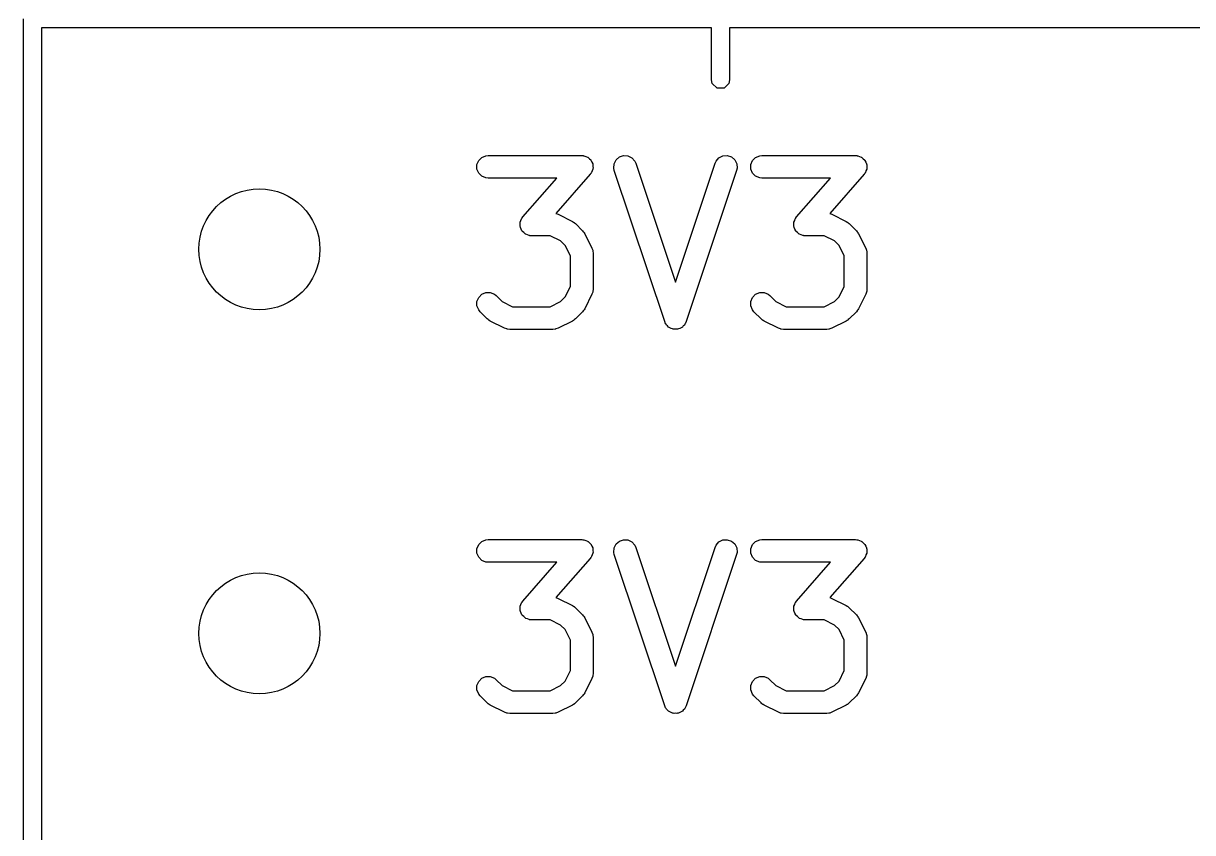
# Model space of a CAD drawing. Extents: x 19.8 to 98.9, y -129.1 to -67.1.
# Drawn here: x 55.28 to 63.01, y -78.02 to -72.67 of the extents above; entities that cross this region are included whole.
import ezdxf

# ---------------------------------------------------------------- set-up
doc = ezdxf.new("R2010")
doc.units = 0
doc.layers.add('BLACK', color=7, linetype='CONTINUOUS')

msp = doc.modelspace()

# ---------------------------------------------------------------- linework, layer by layer
at = {"layer": 'BLACK', "linetype": 'CONTINUOUS'}
for p, q in [((55.28, -129.024), (55.28, -72.636)), ((59.828, -72.696), (55.4, -72.696)), ((55.4, -72.696), (55.4, -128.964)), ((59.828, -73.03968), (59.828, -72.696)), ((77.862, -72.696), (59.948, -72.696)), ((59.948, -72.696), (59.948, -73.03968)), ((59.832567, -73.062641), (59.828, -73.03968)), ((59.865039, -73.095113), (59.832567, -73.062641)), ((59.910961, -73.095113), (59.865039, -73.095113)), ((59.943433, -73.062641), (59.910961, -73.095113)), ((59.948, -73.03968), (59.943433, -73.062641)), ((58.289181, -73.573151), (58.309873, -73.552459)), ((58.309873, -73.552459), (58.336909, -73.54126)), ((58.336909, -73.54126), (58.351541, -73.539819)), ((58.351541, -73.539819), (58.970588, -73.539819)), ((58.970588, -73.539819), (58.978326, -73.540581)), ((58.978326, -73.540581), (58.980294, -73.54045)), ((58.980294, -73.54045), (58.981649, -73.540908)), ((58.981649, -73.540908), (58.98522, -73.54126)), ((58.98522, -73.54126), (58.996477, -73.545923)), ((58.996477, -73.545923), (59.008015, -73.549825)), ((59.008015, -73.549825), (59.009919, -73.55149)), ((59.009919, -73.55149), (59.012256, -73.552459)), ((59.012256, -73.552459), (59.020866, -73.561069)), ((59.020866, -73.561069), (59.030039, -73.569095)), ((59.030039, -73.569095), (59.031161, -73.571364)), ((59.183967, -73.595009), (59.197053, -73.568836)), ((59.197053, -73.568836), (59.21916, -73.549662)), ((59.21916, -73.549662), (59.246923, -73.540408)), ((59.246923, -73.540408), (59.276113, -73.542483)), ((59.276113, -73.542483), (59.302286, -73.555569)), ((59.302286, -73.555569), (59.32146, -73.577676)), ((59.857812, -73.577677), (59.876986, -73.55557)), ((59.876986, -73.55557), (59.903159, -73.542483)), ((59.903159, -73.542483), (59.932349, -73.540408)), ((59.932349, -73.540408), (59.960111, -73.549662)), ((59.960111, -73.549662), (59.982219, -73.568836)), ((59.982219, -73.568836), (59.995305, -73.59501)), ((60.098705, -73.573151), (60.119397, -73.552459)), ((60.119397, -73.552459), (60.146433, -73.54126)), ((60.146433, -73.54126), (60.161065, -73.539819)), ((60.161065, -73.539819), (60.780112, -73.539819)), ((60.780112, -73.539819), (60.78785, -73.540581)), ((60.78785, -73.540581), (60.789818, -73.54045)), ((60.789818, -73.54045), (60.791173, -73.540908)), ((60.791173, -73.540908), (60.794744, -73.54126)), ((60.794744, -73.54126), (60.806001, -73.545923)), ((60.806001, -73.545923), (60.817539, -73.549825)), ((60.817539, -73.549825), (60.819443, -73.55149)), ((60.819443, -73.55149), (60.82178, -73.552459)), ((60.82178, -73.552459), (60.83039, -73.561069)), ((60.83039, -73.561069), (60.839563, -73.569095)), ((60.839563, -73.569095), (60.840685, -73.571364)), ((58.277982, -73.600187), (58.289181, -73.573151)), ((58.277982, -73.629451), (58.277982, -73.600187)), ((58.289181, -73.656487), (58.277982, -73.629451)), ((59.031161, -73.571364), (59.032948, -73.573151)), ((59.032948, -73.573151), (59.037608, -73.584401)), ((59.039483, -73.640708), (59.035582, -73.652246)), ((59.037608, -73.584401), (59.043011, -73.595327)), ((59.044147, -73.629451), (59.039483, -73.640708)), ((59.043011, -73.595327), (59.043179, -73.59785)), ((59.043179, -73.59785), (59.044147, -73.600187)), ((59.044147, -73.600187), (59.044147, -73.612371)), ((59.044147, -73.612371), (59.044957, -73.624525)), ((59.044957, -73.624525), (59.044147, -73.62692)), ((59.044147, -73.62692), (59.044147, -73.629451)), ((59.181892, -73.624199), (59.183967, -73.595009)), ((59.185152, -73.638536), (59.181892, -73.624199)), ((59.518485, -74.638536), (59.185152, -73.638536)), ((59.32146, -73.577676), (59.327454, -73.591102)), ((59.327454, -73.591102), (59.589636, -74.377648)), ((59.589636, -74.377648), (59.851818, -73.591102)), ((59.99412, -73.638536), (59.660787, -74.638536)), ((59.851818, -73.591102), (59.857812, -73.577677)), ((59.99738, -73.6242), (59.99412, -73.638536)), ((59.995305, -73.59501), (59.99738, -73.6242)), ((60.087506, -73.600187), (60.098705, -73.573151)), ((60.087506, -73.629451), (60.087506, -73.600187)), ((60.098705, -73.656487), (60.087506, -73.629451)), ((60.840685, -73.571364), (60.842472, -73.573151)), ((60.842472, -73.573151), (60.847132, -73.584401)), ((60.849007, -73.640708), (60.845106, -73.652246)), ((60.847132, -73.584401), (60.852535, -73.595327)), ((60.853671, -73.629451), (60.849007, -73.640708)), ((60.852535, -73.595327), (60.852703, -73.59785)), ((60.852703, -73.59785), (60.853671, -73.600187)), ((60.853671, -73.600187), (60.853671, -73.612371)), ((60.853671, -73.612371), (60.854481, -73.624525)), ((60.854481, -73.624525), (60.853671, -73.62692)), ((60.853671, -73.62692), (60.853671, -73.629451)), ((58.309873, -73.677179), (58.289181, -73.656487)), ((58.336909, -73.688378), (58.309873, -73.677179)), ((58.351541, -73.689819), (58.336909, -73.688378)), ((58.805306, -73.689819), (58.351541, -73.689819)), ((58.580812, -73.946383), (58.805306, -73.689819)), ((59.027031, -73.664207), (58.800135, -73.923516)), ((59.031552, -73.657882), (59.027031, -73.664207)), ((59.032948, -73.656487), (59.031552, -73.657882)), ((59.033496, -73.655163), (59.032948, -73.656487)), ((59.035582, -73.652246), (59.033496, -73.655163)), ((60.119397, -73.677179), (60.098705, -73.656487)), ((60.146433, -73.688378), (60.119397, -73.677179)), ((60.161065, -73.689819), (60.146433, -73.688378)), ((60.61483, -73.689819), (60.161065, -73.689819)), ((60.390336, -73.946383), (60.61483, -73.689819)), ((60.836555, -73.664207), (60.609659, -73.923516)), ((60.841076, -73.657882), (60.836555, -73.664207)), ((60.842472, -73.656487), (60.841076, -73.657882)), ((60.84302, -73.655163), (60.842472, -73.656487)), ((60.845106, -73.652246), (60.84302, -73.655163)), ((58.572261, -73.958344), (58.574346, -73.955426)), ((58.574346, -73.955426), (58.574895, -73.954103)), ((58.574895, -73.954103), (58.57629, -73.952707)), ((58.57629, -73.952707), (58.580812, -73.946383)), ((58.800135, -73.923516), (58.813653, -73.928689)), ((58.813653, -73.928689), (58.908891, -73.976308)), ((60.381785, -73.958344), (60.38387, -73.955426)), ((60.38387, -73.955426), (60.384419, -73.954103)), ((60.384419, -73.954103), (60.385814, -73.952707)), ((60.385814, -73.952707), (60.390336, -73.946383)), ((60.609659, -73.923516), (60.623177, -73.928689)), ((60.623177, -73.928689), (60.718415, -73.976308)), ((58.562886, -73.986065), (58.563696, -73.983669)), ((58.563696, -73.998218), (58.562886, -73.986065)), ((58.563696, -73.981139), (58.568359, -73.969881)), ((58.563696, -73.983669), (58.563696, -73.981139)), ((58.563696, -74.010403), (58.563696, -73.998218)), ((58.564663, -74.012739), (58.563696, -74.010403)), ((58.564832, -74.015263), (58.564663, -74.012739)), ((58.570234, -74.026188), (58.564832, -74.015263)), ((58.568359, -73.969881), (58.572261, -73.958344)), ((58.574895, -74.037439), (58.570234, -74.026188)), ((58.908891, -73.976308), (58.91519, -73.980272)), ((58.91519, -73.980272), (58.917018, -73.98103)), ((58.917018, -73.98103), (58.919074, -73.982718)), ((58.919074, -73.982718), (58.921334, -73.98414)), ((58.921334, -73.98414), (58.922633, -73.985638)), ((58.922633, -73.985638), (58.928383, -73.990357)), ((58.928383, -73.990357), (58.976002, -74.037976)), ((60.37241, -73.986065), (60.37322, -73.983669)), ((60.37322, -73.998218), (60.37241, -73.986065)), ((60.37322, -73.981139), (60.377883, -73.969881)), ((60.37322, -73.983669), (60.37322, -73.981139)), ((60.37322, -74.010403), (60.37322, -73.998218)), ((60.374187, -74.012739), (60.37322, -74.010403)), ((60.374356, -74.015263), (60.374187, -74.012739)), ((60.379758, -74.026188), (60.374356, -74.015263)), ((60.377883, -73.969881), (60.381785, -73.958344)), ((60.384419, -74.037439), (60.379758, -74.026188)), ((60.718415, -73.976308), (60.724714, -73.980272)), ((60.724714, -73.980272), (60.726542, -73.98103)), ((60.726542, -73.98103), (60.728598, -73.982718)), ((60.728598, -73.982718), (60.730858, -73.98414)), ((60.730858, -73.98414), (60.732157, -73.985638)), ((60.732157, -73.985638), (60.737907, -73.990357)), ((60.737907, -73.990357), (60.785526, -74.037976)), ((58.576681, -74.039225), (58.574895, -74.037439)), ((58.577804, -74.041495), (58.576681, -74.039225)), ((58.586976, -74.04952), (58.577804, -74.041495)), ((58.595587, -74.058131), (58.586976, -74.04952)), ((58.597923, -74.059099), (58.595587, -74.058131)), ((58.599828, -74.060765), (58.597923, -74.059099)), ((58.611365, -74.064666), (58.599828, -74.060765)), ((58.622623, -74.06933), (58.611365, -74.064666)), ((58.626193, -74.069681), (58.622623, -74.06933)), ((58.627549, -74.07014), (58.626193, -74.069681)), ((58.629516, -74.070008), (58.627549, -74.07014)), ((58.637255, -74.070771), (58.629516, -74.070008)), ((58.762407, -74.070771), (58.637255, -74.070771)), ((58.830923, -74.105029), (58.762407, -74.070771)), ((58.86133, -74.135436), (58.830923, -74.105029)), ((58.976002, -74.037976), (58.98072, -74.043725)), ((58.98072, -74.043725), (58.982219, -74.045025)), ((58.982219, -74.045025), (58.98364, -74.047284)), ((58.98364, -74.047284), (58.985329, -74.049341)), ((58.985329, -74.049341), (58.986086, -74.051168)), ((58.986086, -74.051168), (58.990051, -74.057468)), ((58.990051, -74.057468), (59.03767, -74.152706)), ((60.386205, -74.039225), (60.384419, -74.037439)), ((60.387328, -74.041495), (60.386205, -74.039225)), ((60.3965, -74.04952), (60.387328, -74.041495)), ((60.405111, -74.058131), (60.3965, -74.04952)), ((60.407447, -74.059099), (60.405111, -74.058131)), ((60.409352, -74.060765), (60.407447, -74.059099)), ((60.420889, -74.064666), (60.409352, -74.060765)), ((60.432147, -74.06933), (60.420889, -74.064666)), ((60.435717, -74.069681), (60.432147, -74.06933)), ((60.437073, -74.07014), (60.435717, -74.069681)), ((60.43904, -74.070008), (60.437073, -74.07014)), ((60.446779, -74.070771), (60.43904, -74.070008)), ((60.571931, -74.070771), (60.446779, -74.070771)), ((60.640447, -74.105029), (60.571931, -74.070771)), ((60.670854, -74.135436), (60.640447, -74.105029)), ((60.785526, -74.037976), (60.790244, -74.043725)), ((60.790244, -74.043725), (60.791743, -74.045025)), ((60.791743, -74.045025), (60.793164, -74.047284)), ((60.793164, -74.047284), (60.794853, -74.049341)), ((60.794853, -74.049341), (60.79561, -74.051168)), ((60.79561, -74.051168), (60.799575, -74.057468)), ((60.799575, -74.057468), (60.847194, -74.152706)), ((58.895588, -74.203952), (58.86133, -74.135436)), ((59.03767, -74.152706), (59.042925, -74.166437)), ((59.042925, -74.166437), (59.043116, -74.169126)), ((59.043116, -74.169126), (59.044147, -74.171615)), ((59.044147, -74.171615), (59.045588, -74.186247)), ((59.045588, -74.186247), (59.045588, -74.424342)), ((60.705112, -74.203952), (60.670854, -74.135436)), ((60.847194, -74.152706), (60.852449, -74.166437)), ((60.852449, -74.166437), (60.85264, -74.169126)), ((60.85264, -74.169126), (60.853671, -74.171615)), ((60.853671, -74.171615), (60.855112, -74.186247)), ((60.855112, -74.186247), (60.855112, -74.424342)), ((58.895588, -74.406637), (58.895588, -74.203952)), ((60.705112, -74.406637), (60.705112, -74.203952)), ((58.861329, -74.475153), (58.895588, -74.406637)), ((60.670853, -74.475153), (60.705112, -74.406637)), ((58.277982, -74.504948), (58.289181, -74.477912)), ((58.289181, -74.477912), (58.309874, -74.457219)), ((58.309874, -74.457219), (58.33691, -74.446021)), ((58.33691, -74.446021), (58.366173, -74.446021)), ((58.366173, -74.446021), (58.393209, -74.45722)), ((58.393209, -74.45722), (58.404575, -74.466548)), ((58.404575, -74.466548), (58.443587, -74.505561)), ((58.830922, -74.505561), (58.861329, -74.475153)), ((59.03767, -74.457883), (58.990051, -74.553121)), ((59.042925, -74.444152), (59.03767, -74.457883)), ((59.043116, -74.441462), (59.042925, -74.444152)), ((59.044147, -74.438974), (59.043116, -74.441462)), ((59.045588, -74.424342), (59.044147, -74.438974)), ((60.087506, -74.504948), (60.098705, -74.477912)), ((60.098705, -74.477912), (60.119398, -74.457219)), ((60.119398, -74.457219), (60.146434, -74.446021)), ((60.146434, -74.446021), (60.175697, -74.446021)), ((60.175697, -74.446021), (60.202733, -74.45722)), ((60.202733, -74.45722), (60.214099, -74.466548)), ((60.214099, -74.466548), (60.253111, -74.505561)), ((60.640446, -74.505561), (60.670853, -74.475153)), ((60.847194, -74.457883), (60.799575, -74.553121)), ((60.852449, -74.444152), (60.847194, -74.457883)), ((60.85264, -74.441462), (60.852449, -74.444152)), ((60.853671, -74.438974), (60.85264, -74.441462)), ((60.855112, -74.424342), (60.853671, -74.438974)), ((58.277982, -74.534211), (58.277982, -74.504948)), ((58.28918, -74.561247), (58.277982, -74.534211)), ((58.298507, -74.572612), (58.28918, -74.561247)), ((58.346126, -74.620232), (58.298507, -74.572612)), ((58.443587, -74.505561), (58.512103, -74.539819)), ((58.512103, -74.539819), (58.762407, -74.539819)), ((58.762407, -74.539819), (58.830922, -74.505561)), ((58.976002, -74.572613), (58.928384, -74.620232)), ((58.98072, -74.566863), (58.976002, -74.572613)), ((58.982219, -74.565564), (58.98072, -74.566863)), ((58.98364, -74.563305), (58.982219, -74.565564)), ((58.98533, -74.561247), (58.98364, -74.563305)), ((58.986087, -74.559417), (58.98533, -74.561247)), ((58.990051, -74.553121), (58.986087, -74.559417)), ((60.087506, -74.534211), (60.087506, -74.504948)), ((60.098704, -74.561247), (60.087506, -74.534211)), ((60.108031, -74.572612), (60.098704, -74.561247)), ((60.15565, -74.620232), (60.108031, -74.572612)), ((60.253111, -74.505561), (60.321627, -74.539819)), ((60.321627, -74.539819), (60.571931, -74.539819)), ((60.571931, -74.539819), (60.640446, -74.505561)), ((60.785526, -74.572613), (60.737908, -74.620232)), ((60.790244, -74.566863), (60.785526, -74.572613)), ((60.791743, -74.565564), (60.790244, -74.566863)), ((60.793164, -74.563305), (60.791743, -74.565564)), ((60.794854, -74.561247), (60.793164, -74.563305)), ((60.795611, -74.559417), (60.794854, -74.561247)), ((60.799575, -74.553121), (60.795611, -74.559417)), ((58.351875, -74.62495), (58.346126, -74.620232)), ((58.353176, -74.62645), (58.351875, -74.62495)), ((58.355435, -74.627872), (58.353176, -74.62645)), ((58.357492, -74.62956), (58.355435, -74.627872)), ((58.359319, -74.630317), (58.357492, -74.62956)), ((58.365619, -74.634282), (58.359319, -74.630317)), ((58.460857, -74.681901), (58.365619, -74.634282)), ((58.908891, -74.634282), (58.813653, -74.681901)), ((58.91519, -74.630317), (58.908891, -74.634282)), ((58.917018, -74.62956), (58.91519, -74.630317)), ((58.919074, -74.627872), (58.917018, -74.62956)), ((58.921334, -74.62645), (58.919074, -74.627872)), ((58.922634, -74.62495), (58.921334, -74.62645)), ((58.928384, -74.620232), (58.922634, -74.62495)), ((59.524479, -74.651961), (59.518485, -74.638536)), ((59.660787, -74.638536), (59.654793, -74.651962)), ((60.161399, -74.62495), (60.15565, -74.620232)), ((60.1627, -74.62645), (60.161399, -74.62495)), ((60.164959, -74.627872), (60.1627, -74.62645)), ((60.167016, -74.62956), (60.164959, -74.627872)), ((60.168843, -74.630317), (60.167016, -74.62956)), ((60.175143, -74.634282), (60.168843, -74.630317)), ((60.270381, -74.681901), (60.175143, -74.634282)), ((60.718415, -74.634282), (60.623177, -74.681901)), ((60.724714, -74.630317), (60.718415, -74.634282)), ((60.726542, -74.62956), (60.724714, -74.630317)), ((60.728598, -74.627872), (60.726542, -74.62956)), ((60.730858, -74.62645), (60.728598, -74.627872)), ((60.732158, -74.62495), (60.730858, -74.62645)), ((60.737908, -74.620232), (60.732158, -74.62495)), ((58.474588, -74.687156), (58.460857, -74.681901)), ((58.477277, -74.687347), (58.474588, -74.687156)), ((58.479766, -74.688378), (58.477277, -74.687347)), ((58.494398, -74.689819), (58.479766, -74.688378)), ((58.780112, -74.689819), (58.494398, -74.689819)), ((58.794744, -74.688378), (58.780112, -74.689819)), ((58.797233, -74.687346), (58.794744, -74.688378)), ((58.799921, -74.687156), (58.797233, -74.687346)), ((58.813653, -74.681901), (58.799921, -74.687156)), ((59.527989, -74.656008), (59.524479, -74.651961)), ((59.530386, -74.660802), (59.527989, -74.656008)), ((59.537494, -74.666967), (59.530386, -74.660802)), ((59.543653, -74.674068), (59.537494, -74.666967)), ((59.548442, -74.676462), (59.543653, -74.674068)), ((59.552493, -74.679976), (59.548442, -74.676462)), ((59.561418, -74.68295), (59.552493, -74.679976)), ((59.569826, -74.687155), (59.561418, -74.68295)), ((59.57517, -74.687534), (59.569826, -74.687155)), ((59.580256, -74.68923), (59.57517, -74.687534)), ((59.589636, -74.688563), (59.580256, -74.68923)), ((59.599016, -74.68923), (59.589636, -74.688563)), ((59.604101, -74.687534), (59.599016, -74.68923)), ((59.609446, -74.687155), (59.604101, -74.687534)), ((59.617856, -74.682949), (59.609446, -74.687155)), ((59.626778, -74.679976), (59.617856, -74.682949)), ((59.630825, -74.676465), (59.626778, -74.679976)), ((59.635619, -74.674069), (59.630825, -74.676465)), ((59.641782, -74.666963), (59.635619, -74.674069)), ((59.648886, -74.660802), (59.641782, -74.666963)), ((59.651281, -74.65601), (59.648886, -74.660802)), ((59.654793, -74.651962), (59.651281, -74.65601)), ((60.284112, -74.687156), (60.270381, -74.681901)), ((60.286801, -74.687347), (60.284112, -74.687156)), ((60.28929, -74.688378), (60.286801, -74.687347)), ((60.303922, -74.689819), (60.28929, -74.688378)), ((60.589636, -74.689819), (60.303922, -74.689819)), ((60.604268, -74.688378), (60.589636, -74.689819)), ((60.606757, -74.687346), (60.604268, -74.688378)), ((60.609445, -74.687156), (60.606757, -74.687346)), ((60.623177, -74.681901), (60.609445, -74.687156)), ((58.277982, -76.140187), (58.289181, -76.113151)), ((58.289181, -76.113151), (58.309873, -76.092459)), ((58.309873, -76.092459), (58.336909, -76.08126)), ((58.336909, -76.08126), (58.351541, -76.079819)), ((58.351541, -76.079819), (58.970588, -76.079819)), ((58.970588, -76.079819), (58.978326, -76.080581)), ((58.978326, -76.080581), (58.980294, -76.08045)), ((58.980294, -76.08045), (58.981649, -76.080908)), ((58.981649, -76.080908), (58.98522, -76.08126)), ((58.98522, -76.08126), (58.996477, -76.085923)), ((58.996477, -76.085923), (59.008015, -76.089825)), ((59.008015, -76.089825), (59.009919, -76.09149)), ((59.009919, -76.09149), (59.012256, -76.092459)), ((59.012256, -76.092459), (59.020866, -76.101069)), ((59.020866, -76.101069), (59.030039, -76.109095)), ((59.030039, -76.109095), (59.031161, -76.111364)), ((59.031161, -76.111364), (59.032948, -76.113151)), ((59.032948, -76.113151), (59.037608, -76.124401)), ((59.183967, -76.135009), (59.197053, -76.108836)), ((59.197053, -76.108836), (59.21916, -76.089662)), ((59.21916, -76.089662), (59.246923, -76.080408)), ((59.246923, -76.080408), (59.276113, -76.082483)), ((59.276113, -76.082483), (59.302286, -76.095569)), ((59.302286, -76.095569), (59.32146, -76.117676)), ((59.32146, -76.117676), (59.327454, -76.131102)), ((59.851818, -76.131102), (59.857812, -76.117677)), ((59.857812, -76.117677), (59.876986, -76.09557)), ((59.876986, -76.09557), (59.903159, -76.082483)), ((59.903159, -76.082483), (59.932349, -76.080408)), ((59.932349, -76.080408), (59.960111, -76.089662)), ((59.960111, -76.089662), (59.982219, -76.108836)), ((59.982219, -76.108836), (59.995305, -76.13501)), ((60.087506, -76.140187), (60.098705, -76.113151)), ((60.098705, -76.113151), (60.119397, -76.092459)), ((60.119397, -76.092459), (60.146433, -76.08126)), ((60.146433, -76.08126), (60.161065, -76.079819)), ((60.161065, -76.079819), (60.780112, -76.079819)), ((60.780112, -76.079819), (60.78785, -76.080581)), ((60.78785, -76.080581), (60.789818, -76.08045)), ((60.789818, -76.08045), (60.791173, -76.080908)), ((60.791173, -76.080908), (60.794744, -76.08126)), ((60.794744, -76.08126), (60.806001, -76.085923)), ((60.806001, -76.085923), (60.817539, -76.089825)), ((60.817539, -76.089825), (60.819443, -76.09149)), ((60.819443, -76.09149), (60.82178, -76.092459)), ((60.82178, -76.092459), (60.83039, -76.101069)), ((60.83039, -76.101069), (60.839563, -76.109095)), ((60.839563, -76.109095), (60.840685, -76.111364)), ((60.840685, -76.111364), (60.842472, -76.113151)), ((60.842472, -76.113151), (60.847132, -76.124401)), ((58.277982, -76.169451), (58.277982, -76.140187)), ((58.289181, -76.196487), (58.277982, -76.169451)), ((58.309873, -76.217179), (58.289181, -76.196487)), ((59.032948, -76.196487), (59.031552, -76.197882)), ((59.033496, -76.195163), (59.032948, -76.196487)), ((59.035582, -76.192246), (59.033496, -76.195163)), ((59.039483, -76.180708), (59.035582, -76.192246)), ((59.037608, -76.124401), (59.043011, -76.135327)), ((59.044147, -76.169451), (59.039483, -76.180708)), ((59.043011, -76.135327), (59.043179, -76.13785)), ((59.043179, -76.13785), (59.044147, -76.140187)), ((59.044147, -76.140187), (59.044147, -76.152371)), ((59.044147, -76.152371), (59.044957, -76.164525)), ((59.044957, -76.164525), (59.044147, -76.16692)), ((59.044147, -76.16692), (59.044147, -76.169451)), ((59.181892, -76.164199), (59.183967, -76.135009)), ((59.185152, -76.178536), (59.181892, -76.164199)), ((59.518485, -77.178536), (59.185152, -76.178536)), ((59.327454, -76.131102), (59.589636, -76.917648)), ((59.589636, -76.917648), (59.851818, -76.131102)), ((59.99412, -76.178536), (59.660787, -77.178536)), ((59.99738, -76.1642), (59.99412, -76.178536)), ((59.995305, -76.13501), (59.99738, -76.1642)), ((60.087506, -76.169451), (60.087506, -76.140187)), ((60.098705, -76.196487), (60.087506, -76.169451)), ((60.119397, -76.217179), (60.098705, -76.196487)), ((60.842472, -76.196487), (60.841076, -76.197882)), ((60.84302, -76.195163), (60.842472, -76.196487)), ((60.845106, -76.192246), (60.84302, -76.195163)), ((60.849007, -76.180708), (60.845106, -76.192246)), ((60.847132, -76.124401), (60.852535, -76.135327)), ((60.853671, -76.169451), (60.849007, -76.180708)), ((60.852535, -76.135327), (60.852703, -76.13785)), ((60.852703, -76.13785), (60.853671, -76.140187)), ((60.853671, -76.140187), (60.853671, -76.152371)), ((60.853671, -76.152371), (60.854481, -76.164525)), ((60.854481, -76.164525), (60.853671, -76.16692)), ((60.853671, -76.16692), (60.853671, -76.169451)), ((58.336909, -76.228378), (58.309873, -76.217179)), ((58.351541, -76.229819), (58.336909, -76.228378)), ((58.805306, -76.229819), (58.351541, -76.229819)), ((58.580812, -76.486383), (58.805306, -76.229819)), ((59.027031, -76.204207), (58.800135, -76.463516)), ((59.031552, -76.197882), (59.027031, -76.204207)), ((60.146433, -76.228378), (60.119397, -76.217179)), ((60.161065, -76.229819), (60.146433, -76.228378)), ((60.61483, -76.229819), (60.161065, -76.229819)), ((60.390336, -76.486383), (60.61483, -76.229819)), ((60.836555, -76.204207), (60.609659, -76.463516)), ((60.841076, -76.197882), (60.836555, -76.204207)), ((58.568359, -76.509881), (58.572261, -76.498344)), ((58.572261, -76.498344), (58.574346, -76.495426)), ((58.574346, -76.495426), (58.574895, -76.494103)), ((58.574895, -76.494103), (58.57629, -76.492707)), ((58.57629, -76.492707), (58.580812, -76.486383)), ((58.800135, -76.463516), (58.813653, -76.468689)), ((58.813653, -76.468689), (58.908891, -76.516308)), ((60.377883, -76.509881), (60.381785, -76.498344)), ((60.381785, -76.498344), (60.38387, -76.495426)), ((60.38387, -76.495426), (60.384419, -76.494103)), ((60.384419, -76.494103), (60.385814, -76.492707)), ((60.385814, -76.492707), (60.390336, -76.486383)), ((60.609659, -76.463516), (60.623177, -76.468689)), ((60.623177, -76.468689), (60.718415, -76.516308)), ((58.562886, -76.526065), (58.563696, -76.523669)), ((58.563696, -76.538218), (58.562886, -76.526065)), ((58.563696, -76.521139), (58.568359, -76.509881)), ((58.563696, -76.523669), (58.563696, -76.521139)), ((58.563696, -76.550403), (58.563696, -76.538218)), ((58.564663, -76.552739), (58.563696, -76.550403)), ((58.564832, -76.555263), (58.564663, -76.552739)), ((58.570234, -76.566188), (58.564832, -76.555263)), ((58.574895, -76.577439), (58.570234, -76.566188)), ((58.576681, -76.579225), (58.574895, -76.577439)), ((58.577804, -76.581495), (58.576681, -76.579225)), ((58.586976, -76.58952), (58.577804, -76.581495)), ((58.908891, -76.516308), (58.91519, -76.520272)), ((58.91519, -76.520272), (58.917018, -76.52103)), ((58.917018, -76.52103), (58.919074, -76.522718)), ((58.919074, -76.522718), (58.921334, -76.52414)), ((58.921334, -76.52414), (58.922633, -76.525638)), ((58.922633, -76.525638), (58.928383, -76.530357)), ((58.928383, -76.530357), (58.976002, -76.577976)), ((58.976002, -76.577976), (58.98072, -76.583725)), ((60.37241, -76.526065), (60.37322, -76.523669)), ((60.37322, -76.538218), (60.37241, -76.526065)), ((60.37322, -76.521139), (60.377883, -76.509881)), ((60.37322, -76.523669), (60.37322, -76.521139)), ((60.37322, -76.550403), (60.37322, -76.538218)), ((60.374187, -76.552739), (60.37322, -76.550403)), ((60.374356, -76.555263), (60.374187, -76.552739)), ((60.379758, -76.566188), (60.374356, -76.555263)), ((60.384419, -76.577439), (60.379758, -76.566188)), ((60.386205, -76.579225), (60.384419, -76.577439)), ((60.387328, -76.581495), (60.386205, -76.579225)), ((60.3965, -76.58952), (60.387328, -76.581495)), ((60.718415, -76.516308), (60.724714, -76.520272)), ((60.724714, -76.520272), (60.726542, -76.52103)), ((60.726542, -76.52103), (60.728598, -76.522718)), ((60.728598, -76.522718), (60.730858, -76.52414)), ((60.730858, -76.52414), (60.732157, -76.525638)), ((60.732157, -76.525638), (60.737907, -76.530357)), ((60.737907, -76.530357), (60.785526, -76.577976)), ((60.785526, -76.577976), (60.790244, -76.583725)), ((58.595587, -76.598131), (58.586976, -76.58952)), ((58.597923, -76.599099), (58.595587, -76.598131)), ((58.599828, -76.600765), (58.597923, -76.599099)), ((58.611365, -76.604666), (58.599828, -76.600765)), ((58.622623, -76.60933), (58.611365, -76.604666)), ((58.626193, -76.609681), (58.622623, -76.60933)), ((58.627549, -76.61014), (58.626193, -76.609681)), ((58.629516, -76.610008), (58.627549, -76.61014)), ((58.637255, -76.610771), (58.629516, -76.610008)), ((58.762407, -76.610771), (58.637255, -76.610771)), ((58.830923, -76.645029), (58.762407, -76.610771)), ((58.86133, -76.675436), (58.830923, -76.645029)), ((58.98072, -76.583725), (58.982219, -76.585025)), ((58.982219, -76.585025), (58.98364, -76.587284)), ((58.98364, -76.587284), (58.985329, -76.589341)), ((58.985329, -76.589341), (58.986086, -76.591168)), ((58.986086, -76.591168), (58.990051, -76.597468)), ((58.990051, -76.597468), (59.03767, -76.692706)), ((60.405111, -76.598131), (60.3965, -76.58952)), ((60.407447, -76.599099), (60.405111, -76.598131)), ((60.409352, -76.600765), (60.407447, -76.599099)), ((60.420889, -76.604666), (60.409352, -76.600765)), ((60.432147, -76.60933), (60.420889, -76.604666)), ((60.435717, -76.609681), (60.432147, -76.60933)), ((60.437073, -76.61014), (60.435717, -76.609681)), ((60.43904, -76.610008), (60.437073, -76.61014)), ((60.446779, -76.610771), (60.43904, -76.610008)), ((60.571931, -76.610771), (60.446779, -76.610771)), ((60.640447, -76.645029), (60.571931, -76.610771)), ((60.670854, -76.675436), (60.640447, -76.645029)), ((60.790244, -76.583725), (60.791743, -76.585025)), ((60.791743, -76.585025), (60.793164, -76.587284)), ((60.793164, -76.587284), (60.794853, -76.589341)), ((60.794853, -76.589341), (60.79561, -76.591168)), ((60.79561, -76.591168), (60.799575, -76.597468)), ((60.799575, -76.597468), (60.847194, -76.692706)), ((58.895588, -76.743952), (58.86133, -76.675436)), ((59.03767, -76.692706), (59.042925, -76.706437)), ((59.042925, -76.706437), (59.043116, -76.709126)), ((59.043116, -76.709126), (59.044147, -76.711615)), ((59.044147, -76.711615), (59.045588, -76.726247)), ((59.045588, -76.726247), (59.045588, -76.964342)), ((60.705112, -76.743952), (60.670854, -76.675436)), ((60.847194, -76.692706), (60.852449, -76.706437)), ((60.852449, -76.706437), (60.85264, -76.709126)), ((60.85264, -76.709126), (60.853671, -76.711615)), ((60.853671, -76.711615), (60.855112, -76.726247)), ((60.855112, -76.726247), (60.855112, -76.964342)), ((58.895588, -76.946637), (58.895588, -76.743952)), ((60.705112, -76.946637), (60.705112, -76.743952)), ((58.861329, -77.015153), (58.895588, -76.946637)), ((59.045588, -76.964342), (59.044147, -76.978974)), ((60.670853, -77.015153), (60.705112, -76.946637)), ((60.855112, -76.964342), (60.853671, -76.978974)), ((58.277982, -77.044948), (58.289181, -77.017912)), ((58.277982, -77.074211), (58.277982, -77.044948)), ((58.289181, -77.017912), (58.309874, -76.997219)), ((58.309874, -76.997219), (58.33691, -76.986021)), ((58.33691, -76.986021), (58.366173, -76.986021)), ((58.366173, -76.986021), (58.393209, -76.99722)), ((58.393209, -76.99722), (58.404575, -77.006548)), ((58.404575, -77.006548), (58.443587, -77.045561)), ((58.443587, -77.045561), (58.512103, -77.079819)), ((58.762407, -77.079819), (58.830922, -77.045561)), ((58.830922, -77.045561), (58.861329, -77.015153)), ((59.03767, -76.997883), (58.990051, -77.093121)), ((59.042925, -76.984152), (59.03767, -76.997883)), ((59.043116, -76.981462), (59.042925, -76.984152)), ((59.044147, -76.978974), (59.043116, -76.981462)), ((60.087506, -77.044948), (60.098705, -77.017912)), ((60.087506, -77.074211), (60.087506, -77.044948)), ((60.098705, -77.017912), (60.119398, -76.997219)), ((60.119398, -76.997219), (60.146434, -76.986021)), ((60.146434, -76.986021), (60.175697, -76.986021)), ((60.175697, -76.986021), (60.202733, -76.99722)), ((60.202733, -76.99722), (60.214099, -77.006548)), ((60.214099, -77.006548), (60.253111, -77.045561)), ((60.253111, -77.045561), (60.321627, -77.079819)), ((60.571931, -77.079819), (60.640446, -77.045561)), ((60.640446, -77.045561), (60.670853, -77.015153)), ((60.847194, -76.997883), (60.799575, -77.093121)), ((60.852449, -76.984152), (60.847194, -76.997883)), ((60.85264, -76.981462), (60.852449, -76.984152)), ((60.853671, -76.978974), (60.85264, -76.981462)), ((58.28918, -77.101247), (58.277982, -77.074211)), ((58.298507, -77.112612), (58.28918, -77.101247)), ((58.346126, -77.160232), (58.298507, -77.112612)), ((58.512103, -77.079819), (58.762407, -77.079819)), ((58.976002, -77.112613), (58.928384, -77.160232)), ((58.98072, -77.106863), (58.976002, -77.112613)), ((58.982219, -77.105564), (58.98072, -77.106863)), ((58.98364, -77.103305), (58.982219, -77.105564)), ((58.98533, -77.101247), (58.98364, -77.103305)), ((58.986087, -77.099417), (58.98533, -77.101247)), ((58.990051, -77.093121), (58.986087, -77.099417)), ((60.098704, -77.101247), (60.087506, -77.074211)), ((60.108031, -77.112612), (60.098704, -77.101247)), ((60.15565, -77.160232), (60.108031, -77.112612)), ((60.321627, -77.079819), (60.571931, -77.079819)), ((60.785526, -77.112613), (60.737908, -77.160232)), ((60.790244, -77.106863), (60.785526, -77.112613)), ((60.791743, -77.105564), (60.790244, -77.106863)), ((60.793164, -77.103305), (60.791743, -77.105564)), ((60.794854, -77.101247), (60.793164, -77.103305)), ((60.795611, -77.099417), (60.794854, -77.101247)), ((60.799575, -77.093121), (60.795611, -77.099417)), ((58.351875, -77.16495), (58.346126, -77.160232)), ((58.353176, -77.16645), (58.351875, -77.16495)), ((58.355435, -77.167872), (58.353176, -77.16645)), ((58.357492, -77.16956), (58.355435, -77.167872)), ((58.359319, -77.170317), (58.357492, -77.16956)), ((58.365619, -77.174282), (58.359319, -77.170317)), ((58.460857, -77.221901), (58.365619, -77.174282)), ((58.908891, -77.174282), (58.813653, -77.221901)), ((58.91519, -77.170317), (58.908891, -77.174282)), ((58.917018, -77.16956), (58.91519, -77.170317)), ((58.919074, -77.167872), (58.917018, -77.16956)), ((58.921334, -77.16645), (58.919074, -77.167872)), ((58.922634, -77.16495), (58.921334, -77.16645)), ((58.928384, -77.160232), (58.922634, -77.16495)), ((59.524479, -77.191961), (59.518485, -77.178536)), ((59.527989, -77.196008), (59.524479, -77.191961)), ((59.530386, -77.200802), (59.527989, -77.196008)), ((59.537494, -77.206967), (59.530386, -77.200802)), ((59.648886, -77.200802), (59.641782, -77.206963)), ((59.651281, -77.19601), (59.648886, -77.200802)), ((59.654793, -77.191962), (59.651281, -77.19601)), ((59.660787, -77.178536), (59.654793, -77.191962)), ((60.161399, -77.16495), (60.15565, -77.160232)), ((60.1627, -77.16645), (60.161399, -77.16495)), ((60.164959, -77.167872), (60.1627, -77.16645)), ((60.167016, -77.16956), (60.164959, -77.167872)), ((60.168843, -77.170317), (60.167016, -77.16956)), ((60.175143, -77.174282), (60.168843, -77.170317)), ((60.270381, -77.221901), (60.175143, -77.174282)), ((60.718415, -77.174282), (60.623177, -77.221901)), ((60.724714, -77.170317), (60.718415, -77.174282)), ((60.726542, -77.16956), (60.724714, -77.170317)), ((60.728598, -77.167872), (60.726542, -77.16956)), ((60.730858, -77.16645), (60.728598, -77.167872)), ((60.732158, -77.16495), (60.730858, -77.16645)), ((60.737908, -77.160232), (60.732158, -77.16495)), ((58.474588, -77.227156), (58.460857, -77.221901)), ((58.477277, -77.227347), (58.474588, -77.227156)), ((58.479766, -77.228378), (58.477277, -77.227347)), ((58.494398, -77.229819), (58.479766, -77.228378)), ((58.780112, -77.229819), (58.494398, -77.229819)), ((58.794744, -77.228378), (58.780112, -77.229819)), ((58.797233, -77.227346), (58.794744, -77.228378)), ((58.799921, -77.227156), (58.797233, -77.227346)), ((58.813653, -77.221901), (58.799921, -77.227156)), ((59.543653, -77.214068), (59.537494, -77.206967)), ((59.548442, -77.216462), (59.543653, -77.214068)), ((59.552493, -77.219976), (59.548442, -77.216462)), ((59.561418, -77.22295), (59.552493, -77.219976)), ((59.569826, -77.227155), (59.561418, -77.22295)), ((59.57517, -77.227534), (59.569826, -77.227155)), ((59.580256, -77.22923), (59.57517, -77.227534)), ((59.589636, -77.228563), (59.580256, -77.22923)), ((59.599016, -77.22923), (59.589636, -77.228563)), ((59.604101, -77.227534), (59.599016, -77.22923)), ((59.609446, -77.227155), (59.604101, -77.227534)), ((59.617856, -77.222949), (59.609446, -77.227155)), ((59.626778, -77.219976), (59.617856, -77.222949)), ((59.630825, -77.216465), (59.626778, -77.219976)), ((59.635619, -77.214069), (59.630825, -77.216465)), ((59.641782, -77.206963), (59.635619, -77.214069)), ((60.284112, -77.227156), (60.270381, -77.221901)), ((60.286801, -77.227347), (60.284112, -77.227156)), ((60.28929, -77.228378), (60.286801, -77.227347)), ((60.303922, -77.229819), (60.28929, -77.228378)), ((60.589636, -77.229819), (60.303922, -77.229819)), ((60.604268, -77.228378), (60.589636, -77.229819)), ((60.606757, -77.227346), (60.604268, -77.228378)), ((60.609445, -77.227156), (60.606757, -77.227346)), ((60.623177, -77.221901), (60.609445, -77.227156))]:
    msp.add_line(p, q, dxfattribs=at)
at = {"layer": 'BLACK'}
for centre in [(56.84, -74.16), (56.84, -74.16), (56.84, -76.7), (56.84, -76.7)]:
    msp.add_circle(centre, 0.4, dxfattribs=at)

doc.saveas('drawing.dxf')
